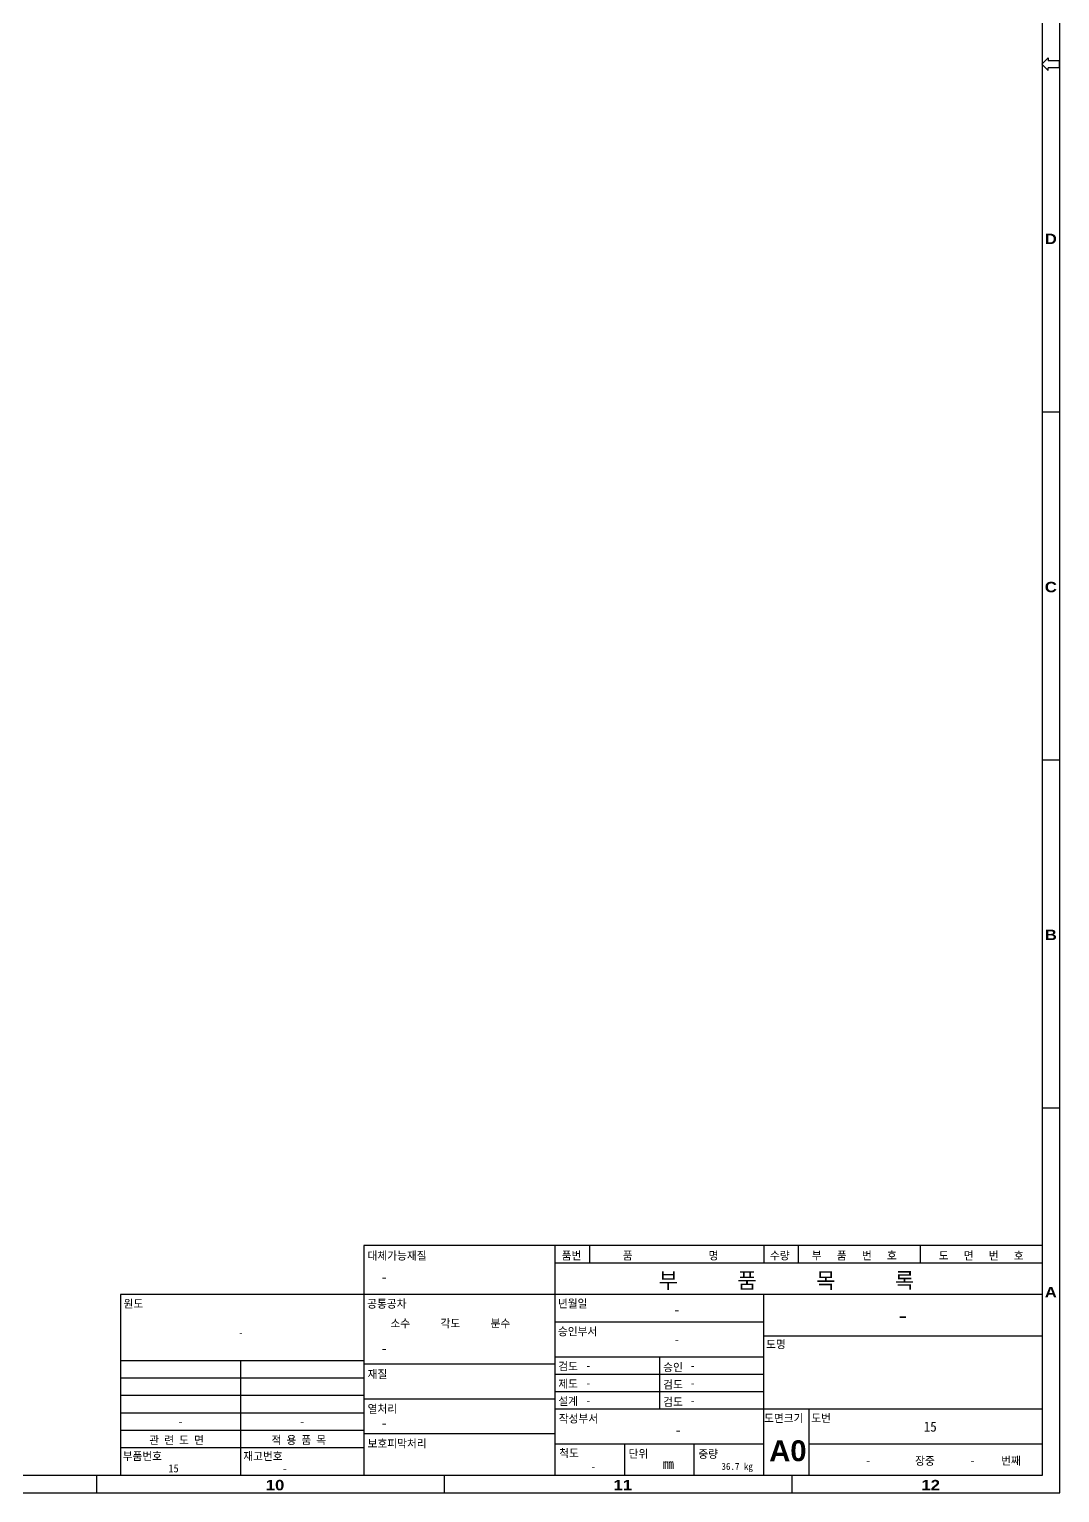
# Model space of a CAD drawing. Header units: millimetres. Extents: x 12 to 1415, y 12 to 997.
# Drawn here: x 1059 to 1415, y 12 to 517 of the extents above; entities that cross this region are included whole.
import ezdxf
from ezdxf.enums import TextEntityAlignment as Align

# ---------------------------------------------------------------- set-up
doc = ezdxf.new("R2010")
doc.units = ezdxf.units.MM
doc.header["$LTSCALE"] = 1.2
doc.layers.get('0').update_dxf_attribs({"lineweight": 25})
for name, color, linetype, lineweight in [('(51)국방과학연구소', 7, 'Continuous', 25), ('Default', 7, 'Continuous', 25), ('제목(ISO)', 7, 'Continuous', 50)]:
    doc.layers.add(name, color=color, linetype=linetype, lineweight=lineweight)
doc.styles.add('ISO Proportional', font='arial.ttf')
doc.styles.get("Standard").update_dxf_attribs({"font": 'txt.shx'})
doc.styles.add('텍스트 스타일450', font='')
doc.styles.add('텍스트 스타일469', font='')
doc.styles.add('텍스트 스타일477', font='')
doc.styles.add('텍스트 스타일480', font='', dxfattribs={"width": 0.8})
doc.styles.add('텍스트 스타일487', font='')
doc.styles.add('텍스트 스타일489', font='')
doc.styles.add('텍스트 스타일490', font='')
doc.styles.add('텍스트 스타일495', font='')
doc.styles.get('텍스트 스타일450').set_extended_font_data('DotumChe')
doc.styles.get('텍스트 스타일469').set_extended_font_data('DotumChe')
doc.styles.get('텍스트 스타일477').set_extended_font_data('DotumChe')
doc.styles.get('텍스트 스타일480').set_extended_font_data('DotumChe')
doc.styles.get('텍스트 스타일487').set_extended_font_data('DotumChe')
doc.styles.get('텍스트 스타일489').set_extended_font_data('DotumChe')
doc.styles.get('텍스트 스타일490').set_extended_font_data('DotumChe')
doc.styles.get('텍스트 스타일495').set_extended_font_data('DotumChe')

# ---------------------------------------------------------------- blocks, each defined once
blk = doc.blocks.new('경계 A0_테크윈승압기_도면경계')
at = {"layer": 'Default', "color": 7, "linetype": 'Continuous'}
for p, q in [((1178.95, 9.9), (1178.95, 830.9)), ((1173.95, 14.9), (1173.95, 825.9)), ((1178.95, 320.4), (1173.95, 320.4)), ((1178.95, 220.4), (1173.95, 220.4)), ((1178.95, 120.4), (1173.95, 120.4)), ((34.95, 14.9), (1173.95, 14.9)), ((901.95, 14.9), (901.95, 9.9)), ((1001.95, 14.9), (1001.95, 9.9)), ((1101.95, 14.9), (1101.95, 9.9)), ((9.95, 9.9), (1178.95, 9.9))]:
    blk.add_line(p, q, dxfattribs=at)
at = {"layer": 'Default', "color": 7, "linetype": 'Continuous', "lineweight": 25}
for p, q in [((1175.6, 422.22), (1173.77, 420.4)), ((1175.6, 422.22), (1175.6, 421.4)), ((1178.77, 421.4), (1175.6, 421.4)), ((1178.77, 421.4), (1178.77, 419.4)), ((1175.6, 418.58), (1173.77, 420.4)), ((1178.77, 419.4), (1175.6, 419.4)), ((1175.6, 418.58), (1175.6, 419.4))]:
    blk.add_line(p, q, dxfattribs=at)
at = {"layer": 'Default', "color": 7, "char_height": 3, "attachment_point": 1, "line_spacing_factor": 0.498}
for s, insert in [('\\f돋움체|b0|i0;\\H3.0000;{\\fArial Black|b0|i0;\\H3.0000;\\fArial Black|b0|i0;\\H3.0000;\\fArial Black|b0|i0;\\H3.0000;D}', (1174.65, 371.7)), ('\\f돋움체|b0|i0;\\H3.0000;{\\fArial Black|b0|i0;\\H3.0000;\\fArial Black|b0|i0;\\H3.0000;\\fArial Black|b0|i0;\\H3.0000;C}', (1174.65, 271.65)), ('\\f돋움체|b0|i0;\\H3.0000;{\\fArial Black|b0|i0;\\H3.0000;\\fArial Black|b0|i0;\\H3.0000;\\fArial Black|b0|i0;\\H3.0000;B}', (1174.65, 171.7)), ('\\f돋움체|b0|i0;\\H3.0000;{\\fArial Black|b0|i0;\\H3.0000;\\fArial Black|b0|i0;\\H3.0000;\\fArial Black|b0|i0;\\H3.0000;A}', (1174.65, 69.02)), ('\\f돋움체|b0|i0;\\H3.0000;{\\fArial Black|b0|i0;\\H3.0000;\\fArial Black|b0|i0;\\H3.0000;\\fArial Black|b0|i0;\\H3.0000;10}', (950.65, 13.59)), ('\\f돋움체|b0|i0;\\H3.0000;{\\fArial Black|b0|i0;\\H3.0000;\\fArial Black|b0|i0;\\H3.0000;\\fArial Black|b0|i0;\\H3.0000;11}', (1050.65, 13.59)), ('\\f돋움체|b0|i0;\\H3.0000;{\\fArial Black|b0|i0;\\H3.0000;\\fArial Black|b0|i0;\\H3.0000;\\fArial Black|b0|i0;\\H3.0000;12}', (1139.17, 13.59))]:
    blk.add_mtext(s, dxfattribs=dict(at, insert=insert))
blk = doc.blocks.new('제목 블록 A0_테크윈_표제')
for p in [(404.95, 80.9), (139.95, 14.9)]:
    blk.add_line(p, (404.95, 14.9))
at = {"layer": 'Default', "color": 7, "linetype": 'Continuous'}
for p, q in [((404.95, 80.9), (209.95, 80.9)), ((209.95, 80.9), (209.95, 66.9)), ((264.95, 66.9), (264.95, 80.9)), ((274.95, 75.9), (274.95, 80.9)), ((324.95, 80.9), (324.95, 75.9)), ((334.95, 75.9), (334.95, 80.9)), ((369.95, 75.9), (369.95, 80.9)), ((404.95, 75.9), (264.95, 75.9)), ((139.95, 66.9), (139.95, 14.9)), ((404.95, 66.9), (139.95, 66.9)), ((209.95, 66.9), (209.95, 14.9)), ((264.95, 14.9), (264.95, 66.9)), ((324.95, 14.9), (324.95, 66.71)), ((324.95, 58.9), (264.95, 58.9)), ((404.95, 54.9), (324.95, 54.9)), ((139.95, 47.9), (209.95, 47.9)), ((174.55, 14.9), (174.55, 47.9)), ((209.95, 46.9), (264.95, 46.9)), ((324.95, 48.9), (264.95, 48.9)), ((294.95, 48.9), (294.95, 33.9)), ((139.95, 42.9), (209.95, 42.9)), ((324.95, 43.9), (264.95, 43.9)), ((139.95, 37.9), (209.95, 37.9)), ((325.02, 38.9), (265.02, 38.9)), ((209.95, 36.9), (264.95, 36.9)), ((405.02, 33.9), (265.02, 33.9)), ((337.95, 14.9), (337.95, 33.9)), ((139.95, 32.9), (209.95, 32.9)), ((139.95, 27.9), (209.95, 27.9)), ((209.95, 26.9), (264.95, 26.9)), ((139.95, 22.9), (209.95, 22.9)), ((324.95, 23.9), (264.95, 23.9)), ((284.95, 14.9), (284.95, 23.9)), ((304.95, 14.9), (304.95, 23.9)), ((404.95, 23.9), (337.95, 23.9))]:
    blk.add_line(p, q, dxfattribs=at)
at = {"layer": '(51)국방과학연구소', "color": 7, "char_height": 2.3, "attachment_point": 1, "line_spacing_factor": 0.3818}
for s, insert in [('\\f돋움체|b0|i0;\\W0.98;\\H2.3000;{\\f돋움체|b0|i0;\\W0.98;\\H2.3000;\\f돋움체|b0|i0;\\W0.98;\\H2.3000;\\f돋움체|b0|i0;\\W0.98;\\H2.3000;승인}', (296.01, 47.09)), ('\\f돋움체|b0|i0;\\W0.98;\\H2.3000;{\\f돋움체|b0|i0;\\W0.98;\\H2.3000;\\f돋움체|b0|i0;\\W0.98;\\H2.3000;\\f돋움체|b0|i0;\\W0.98;\\H2.3000;검도}', (296.01, 42.14)), ('\\f돋움체|b0|i0;\\W0.98;\\H2.3000;{\\f돋움체|b0|i0;\\W0.98;\\H2.3000;\\f돋움체|b0|i0;\\W0.98;\\H2.3000;\\f돋움체|b0|i0;\\W0.98;\\H2.3000;검도}', (296.01, 37.14))]:
    blk.add_mtext(s, dxfattribs=dict(at, insert=insert))
at = {"color": 7, "style": '텍스트 스타일480', "width": 0.8}
blk.add_text('mm', height=3, dxfattribs=at).set_placement((297.5, 18.2), align=Align.MIDDLE_CENTER)
at = {"layer": 'Default', "color": 7}
for s, insert, char_height, attachment_point, line_spacing_factor in [('\\f돋움체|b0|i0;\\W0.98;\\H2.3000;{\\f돋움체|b0|i0;\\W0.98;\\H2.3000;\\f돋움체|b0|i0;\\W0.98;\\H2.3000;\\f돋움체|b0|i0;\\W0.98;\\H2.3000;대체가능재질}', (210.99, 79.15), 2.3, 1, 0.3818), ('\\f돋움체|b0|i0;\\W0.98;\\H2.3000;{\\f돋움체|b0|i0;\\W0.98;\\H2.3000;\\f돋움체|b0|i0;\\W0.98;\\H2.3000;\\f돋움체|b0|i0;\\W0.98;\\H2.3000;품번}', (266.81, 79.2), 2.3, 1, 0.3818), ('\\f돋움체|b0|i0;\\W0.98;\\H2.3000;{\\f돋움체|b0|i0;\\W0.98;\\H2.3000;\\f돋움체|b0|i0;\\W0.98;\\H2.3000;\\f돋움체|b0|i0;\\W0.98;\\H2.3000;품               명}', (284.39, 79.19), 2.3, 1, 0.3818), ('\\f돋움체|b0|i0;\\W0.98;\\H2.3000;{\\f돋움체|b0|i0;\\W0.98;\\H2.3000;\\f돋움체|b0|i0;\\W0.98;\\H2.3000;\\f돋움체|b0|i0;\\W0.98;\\H2.3000;수량}', (326.7, 79.21), 2.3, 1, 0.3818), ('\\f돋움체|b0|i0;\\W0.98;\\H2.3000;{\\f돋움체|b0|i0;\\W0.98;\\H2.3000;\\f돋움체|b0|i0;\\W0.98;\\H2.3000;\\f돋움체|b0|i0;\\W0.98;\\H2.3000;부   품   번   호}', (338.74, 79.2), 2.3, 1, 0.3818), ('\\f돋움체|b0|i0;\\W0.98;\\H2.3000;{\\f돋움체|b0|i0;\\W0.98;\\H2.3000;\\f돋움체|b0|i0;\\W0.98;\\H2.3000;\\f돋움체|b0|i0;\\W0.98;\\H2.3000;도   면   번   호}', (387.44, 77.93), 2.3, 5, 0.3818), ('\\f돋움체|b0|i0;\\W0.98;\\H4.5000;{\\f돋움체|b0|i0;\\W0.98;\\H4.5000;\\f돋움체|b0|i0;\\W0.98;\\H4.5000;\\f돋움체|b0|i0;\\W0.98;\\H4.5000;부      품      목      록}', (294.71, 73.15), 4.5, 1, 0.747), ('\\f돋움체|b0|i0;\\W0.98;\\H2.3000;{\\f돋움체|b0|i0;\\W0.98;\\H2.3000;\\f돋움체|b0|i0;\\W0.98;\\H2.3000;\\f돋움체|b0|i0;\\W0.98;\\H2.3000;원도}', (140.84, 65.34), 2.3, 1, 0.3818), ('\\f돋움체|b0|i0;\\W0.98;\\H2.3000;{\\f돋움체|b0|i0;\\W0.98;\\H2.3000;\\f돋움체|b0|i0;\\W0.98;\\H2.3000;\\f돋움체|b0|i0;\\W0.98;\\H2.3000;공통공차}', (210.89, 65.35), 2.3, 1, 0.3818), ('\\f돋움체|b0|i0;\\W0.98;\\H2.3000;년월일', (265.73, 65.41), 2.3, 1, 0.3818), ('\\f돋움체|b0|i0;\\W0.98;\\H2.3000;{\\f돋움체|b0|i0;\\W0.98;\\H2.3000;\\f돋움체|b0|i0;\\W0.98;\\H2.3000;\\f돋움체|b0|i0;\\W0.98;\\H2.3000;소수      각도      분수}', (217.58, 59.71), 2.3, 1, 0.3818), ('\\f돋움체|b0|i0;\\W0.98;\\H2.3000;{\\f돋움체|b0|i0;\\W0.98;\\H2.3000;\\f돋움체|b0|i0;\\W0.98;\\H2.3000;\\f돋움체|b0|i0;\\W0.98;\\H2.3000;승인부서}', (265.73, 57.39), 2.3, 1, 0.3818), ('\\f돋움체|b0|i0;\\W0.98;\\H2.3000;{\\f돋움체|b0|i0;\\W0.98;\\H2.3000;\\f돋움체|b0|i0;\\W0.98;\\H2.3000;\\f돋움체|b0|i0;\\W0.98;\\H2.3000;도명}', (325.6, 53.7), 2.3, 1, 0.3818), ('\\f돋움체|b0|i0;\\W0.98;\\H2.3000;{\\f돋움체|b0|i0;\\W0.98;\\H2.3000;\\f돋움체|b0|i0;\\W0.98;\\H2.3000;\\f돋움체|b0|i0;\\W0.98;\\H2.3000;검도}', (265.85, 47.35), 2.3, 1, 0.3818), ('\\f돋움체|b0|i0;\\W0.98;\\H2.3000;{\\f돋움체|b0|i0;\\W0.98;\\H2.3000;\\f돋움체|b0|i0;\\W0.98;\\H2.3000;\\f돋움체|b0|i0;\\W0.98;\\H2.3000;재질}', (211.01, 45.12), 2.3, 1, 0.3818), ('\\f돋움체|b0|i0;\\W0.98;\\H2.3000;{\\f돋움체|b0|i0;\\W0.98;\\H2.3000;\\f돋움체|b0|i0;\\W0.98;\\H2.3000;\\f돋움체|b0|i0;\\W0.98;\\H2.3000;제도}', (265.85, 42.33), 2.3, 1, 0.3818), ('\\f돋움체|b0|i0;\\W0.98;\\H2.3000;{\\f돋움체|b0|i0;\\W0.98;\\H2.3000;\\f돋움체|b0|i0;\\W0.98;\\H2.3000;\\f돋움체|b0|i0;\\W0.98;\\H2.3000;열처리}', (211.01, 35.14), 2.3, 1, 0.3818), ('\\f돋움체|b0|i0;\\W0.98;\\H2.3000;{\\f돋움체|b0|i0;\\W0.98;\\H2.3000;\\f돋움체|b0|i0;\\W0.98;\\H2.3000;\\f돋움체|b0|i0;\\W0.98;\\H2.3000;설계}', (265.85, 37.36), 2.3, 1, 0.3818), ('\\f돋움체|b0|i0;\\W0.98;\\H2.3000;{\\f돋움체|b0|i0;\\W0.98;\\H2.3000;\\f돋움체|b0|i0;\\W0.98;\\H2.3000;\\f돋움체|b0|i0;\\W0.98;\\H2.3000;작성부서}', (265.97, 32.34), 2.3, 1, 0.3818), ('\\f돋움체|b0|i0;\\W0.98;\\H2.3000;{\\f돋움체|b0|i0;\\W0.98;\\H2.3000;\\f돋움체|b0|i0;\\W0.98;\\H2.3000;\\f돋움체|b0|i0;\\W0.98;\\H2.3000;도면크기}', (325.01, 32.45), 2.3, 1, 0.3818), ('\\f돋움체|b0|i0;\\W0.98;\\H2.3000;{\\f돋움체|b0|i0;\\W0.98;\\H2.3000;\\f돋움체|b0|i0;\\W0.98;\\H2.3000;\\f돋움체|b0|i0;\\W0.98;\\H2.3000;도번}', (338.58, 32.47), 2.3, 1, 0.3818), ('\\f돋움체|b0|i0;\\W0.98;\\H2.3000;{\\f돋움체|b0|i0;\\W0.98;\\H2.3000;\\f돋움체|b0|i0;\\W0.98;\\H2.3000;\\f돋움체|b0|i0;\\W0.98;\\H2.3000;관 련 도 면}', (148.25, 26.15), 2.3, 1, 0.3818), ('\\f돋움체|b0|i0;\\W0.98;\\H2.3000;{\\f돋움체|b0|i0;\\W0.98;\\H2.3000;\\f돋움체|b0|i0;\\W0.98;\\H2.3000;\\f돋움체|b0|i0;\\W0.98;\\H2.3000;적 용 품 목}', (183.4, 26.18), 2.3, 1, 0.3818), ('\\f돋움체|b0|i0;\\W0.98;\\H2.3000;{\\f돋움체|b0|i0;\\W0.98;\\H2.3000;\\f돋움체|b0|i0;\\W0.98;\\H2.3000;\\f돋움체|b0|i0;\\W0.98;\\H2.3000;보호피막처리}', (211.01, 25.17), 2.3, 1, 0.3818), ('\\f돋움체|b0|i0;\\W0.98;\\H2.3000;{\\f돋움체|b0|i0;\\W0.98;\\H2.3000;\\f돋움체|b0|i0;\\W0.98;\\H2.3000;\\f돋움체|b0|i0;\\W0.98;\\H2.3000;부품번호}', (140.58, 21.56), 2.3, 1, 0.3818), ('\\f돋움체|b0|i0;\\W0.98;\\H2.3000;{\\f돋움체|b0|i0;\\W0.98;\\H2.3000;\\f돋움체|b0|i0;\\W0.98;\\H2.3000;\\f돋움체|b0|i0;\\W0.98;\\H2.3000;재고번호}', (175.26, 21.54), 2.3, 1, 0.3818), ('\\f돋움체|b0|i0;\\W0.98;\\H2.3000;{\\f돋움체|b0|i0;\\W0.98;\\H2.3000;\\f돋움체|b0|i0;\\W0.98;\\H2.3000;\\f돋움체|b0|i0;\\W0.98;\\H2.3000;척도}', (266.1, 22.42), 2.3, 1, 0.3818), ('\\f돋움체|b0|i0;\\W0.98;\\H2.3000;{\\f돋움체|b0|i0;\\W0.98;\\H2.3000;\\f돋움체|b0|i0;\\W0.98;\\H2.3000;\\f돋움체|b0|i0;\\W0.98;\\H2.3000;단위}', (286.04, 22.24), 2.3, 1, 0.3818), ('\\f돋움체|b0|i0;\\W0.98;\\H2.3000;{\\f돋움체|b0|i0;\\W0.98;\\H2.3000;\\f돋움체|b0|i0;\\W0.98;\\H2.3000;\\f돋움체|b0|i0;\\W0.98;\\H2.3000;중량}', (306.1, 22.18), 2.3, 1, 0.3818), ('\\fArial|b1|i0;\\H6.0000;A0', (326.5, 24.96), 6, 1, 0.996), ('\\f돋움체|b0|i0;\\W0.98;\\H2.3000;{\\f돋움체|b0|i0;\\W0.98;\\H2.3000;\\f돋움체|b0|i0;\\W0.98;\\H2.3000;\\f돋움체|b0|i0;\\W0.98;\\H2.3000;장중}', (368.44, 20.19), 2.3, 1, 0.3818), ('\\f돋움체|b0|i0;\\W0.98;\\H2.3000;{\\f돋움체|b0|i0;\\W0.98;\\H2.3000;\\f돋움체|b0|i0;\\W0.98;\\H2.3000;\\f돋움체|b0|i0;\\W0.98;\\H2.3000;번째}', (393.18, 20.23), 2.3, 1, 0.3818)]:
    blk.add_mtext(s, dxfattribs=dict(at, insert=insert, char_height=char_height, attachment_point=attachment_point, line_spacing_factor=line_spacing_factor))
at = {"layer": '제목(ISO)', "color": 7, "style": '텍스트 스타일469'}
blk.add_attdef('부품_번호_001', (-678.26, 822.44), '', height=2.9, rotation=180, dxfattribs=at)
at = {"layer": '제목(ISO)', "color": 7}
for tag, height, style, p in [('30._수정내용_부호', 2, '텍스트 스타일477', (259.95, 808.9)), ('31._수정내용_위치', 2, '텍스트 스타일477', (269.95, 808.9)), ('32._수정내용_내용', 2, '텍스트 스타일477', (304.95, 808.9)), ('33._수정내용_수정자', 2, '텍스트 스타일477', (344.95, 808.9)), ('34._수정내용_승인자', 2, '텍스트 스타일477', (364.95, 808.9)), ('35._수정내용_비고', 2, '텍스트 스타일477', (389.95, 808.9)), ('제목', 3.99, '텍스트 스타일490', (364.95, 42.4))]:
    blk.add_attdef(tag, text='', height=height, dxfattribs=dict(at, style=style)).set_placement(p, align=Align.MIDDLE_CENTER)
for tag, p, height, style in [('09._대체가능재질_001', (214.8, 70.45), 2.9, '텍스트 스타일469'), ('22._년월일_001', (298.99, 61.05), 2.9, '텍스트 스타일469'), ('12._관리소_001', (363.3, 58.41), 4.98, '텍스트 스타일489'), ('10._원도_001', (174.08, 54.9), 2, 'ISO Proportional'), ('21._승인부서_001', (299.12, 52.65), 2.5, '텍스트 스타일495'), ('23._소수_001', (214.8, 49.95), 2.9, '텍스트 스타일469'), ('15._검도_001', (273.85, 45.4), 2, '텍스트 스타일477'), ('18._승인_001', (303.85, 45.4), 2, '텍스트 스타일477'), ('16._제도_001', (273.85, 40.4), 2, '텍스트 스타일477'), ('19._검도1_001', (303.85, 40.4), 2, '텍스트 스타일477'), ('17._설계_001', (273.85, 35.4), 2, '텍스트 스타일477'), ('20._검도2_001', (303.85, 35.4), 2, '텍스트 스타일477'), ('24._관련도면_001', (156.49, 29.26), 2.29, '텍스트 스타일487'), ('02._적용품목_001', (191.49, 29.26), 2.29, '텍스트 스타일487'), ('05._열처리_001', (214.8, 28.45), 2.9, '텍스트 스타일469'), ('14._작성부서_001', (299.38, 26.45), 2.9, '텍스트 스타일469'), ('부품_번호_001', (370.91, 27.45), 2.9, '텍스트 스타일469'), ('부품_번호_001', (153.72, 15.75), 2.3, '텍스트 스타일450'), ('25._재고번호_001', (186.43, 15.76), 2.29, '텍스트 스타일487'), ('13._척도_001', (275.29, 16.4), 2, '텍스트 스타일477'), ('질량\\P1;_001', (312.75, 16.46), 2, '텍스트 스타일477'), ('07._장중_001', (354.19, 17.95), 2.3, '텍스트 스타일450'), ('08._번째_001', (384.19, 17.96), 2.29, '텍스트 스타일487')]:
    blk.add_attdef(tag, p, '', height=height, dxfattribs=dict(at, style=style))
at = {"layer": '제목(ISO)', "color": 7, "style": '텍스트 스타일469'}
for tag, p in [('재질', (219.95, 39.9)), ('06._보호피막처리', (214.95, 17.9))]:
    blk.add_attdef(tag, text='', height=2.9, dxfattribs=at).set_placement(p, align=Align.MIDDLE_LEFT)

msp = doc.modelspace()

# ---------------------------------------------------------------- block references
at = {"xscale": 1.2, "yscale": 1.2, "zscale": 1.2}
msp.add_blockref('경계 A0_테크윈승압기_도면경계', (0, 0), dxfattribs=at)
ref = msp.add_blockref('제목 블록 A0_테크윈_표제', (922.71, 0), dxfattribs=dict(xscale=1.2, yscale=1.2, zscale=1.2))
ref.add_attrib('부품_번호_001', '15', (1107.18, 18.9), dxfattribs={"layer": '제목(ISO)', "color": 7, "height": 2.76, "style": '텍스트 스타일450'})
ref.add_attrib('17._설계_001', '-', (1251.33, 42.48), dxfattribs={"layer": '제목(ISO)', "color": 7, "height": 2.4, "style": '텍스트 스타일477'})
ref.add_attrib('질량\\P1;_001', '36.7 kg', (1298.02, 19.76), dxfattribs={"layer": '제목(ISO)', "color": 7, "height": 2.4, "style": '텍스트 스타일477'})
ref.add_attrib('25._재고번호_001', '-', (1146.43, 18.91), dxfattribs={"layer": '제목(ISO)', "color": 7, "height": 2.75, "style": '텍스트 스타일487'})
ref.add_attrib('05._열처리_001', '-', (1180.47, 34.14), dxfattribs={"layer": '제목(ISO)', "color": 7, "height": 3.48, "style": '텍스트 스타일469'})
ref.add_attrib('23._소수_001', '-', (1180.47, 59.94), dxfattribs={"layer": '제목(ISO)', "color": 7, "height": 3.48, "style": '텍스트 스타일469'})
ref.add_attrib('09._대체가능재질_001', '-', (1180.47, 84.54), dxfattribs={"layer": '제목(ISO)', "color": 7, "height": 3.48, "style": '텍스트 스타일469'})
ref.add_attrib('02._적용품목_001', '-', (1152.5, 35.11), dxfattribs={"layer": '제목(ISO)', "color": 7, "height": 2.75, "style": '텍스트 스타일487'})
ref.add_attrib('24._관련도면_001', '-', (1110.5, 35.11), dxfattribs={"layer": '제목(ISO)', "color": 7, "height": 2.75, "style": '텍스트 스타일487'})
ref.add_attrib('10._원도_001', '-', (1131.62, 65.88), dxfattribs={"layer": '제목(ISO)', "color": 7, "height": 2.4, "style": 'ISO Proportional'})
ref.add_attrib('16._제도_001', '-', (1251.33, 48.48), dxfattribs={"layer": '제목(ISO)', "color": 7, "height": 2.4, "style": '텍스트 스타일477'})
ref.add_attrib('15._검도_001', '-', (1251.33, 54.48), dxfattribs={"layer": '제목(ISO)', "color": 7, "height": 2.4, "style": '텍스트 스타일477'})
ref.add_attrib('20._검도2_001', '-', (1287.33, 42.48), dxfattribs={"layer": '제목(ISO)', "color": 7, "height": 2.4, "style": '텍스트 스타일477'})
ref.add_attrib('19._검도1_001', '-', (1287.33, 48.48), dxfattribs={"layer": '제목(ISO)', "color": 7, "height": 2.4, "style": '텍스트 스타일477'})
ref.add_attrib('18._승인_001', '-', (1287.33, 54.48), dxfattribs={"layer": '제목(ISO)', "color": 7, "height": 2.4, "style": '텍스트 스타일477'})
ref.add_attrib('21._승인부서_001', '-', (1281.66, 63.18), dxfattribs={"layer": '제목(ISO)', "color": 7, "height": 3, "style": '텍스트 스타일495'})
ref.add_attrib('22._년월일_001', '-', (1281.5, 73.26), dxfattribs={"layer": '제목(ISO)', "color": 7, "height": 3.48, "style": '텍스트 스타일469'})
ref.add_attrib('07._장중_001', '-', (1347.74, 21.54), dxfattribs={"layer": '제목(ISO)', "color": 7, "height": 2.76, "style": '텍스트 스타일450'})
ref.add_attrib('08._번째_001', '-', (1383.74, 21.55), dxfattribs={"layer": '제목(ISO)', "color": 7, "height": 2.75, "style": '텍스트 스타일487'})
ref.add_attrib('부품_번호_001', '15', (1367.8, 32.94), dxfattribs={"layer": '제목(ISO)', "color": 7, "height": 3.48, "style": '텍스트 스타일469'})
ref.add_attrib('12._관리소_001', '-', (1358.67, 70.09), dxfattribs={"layer": '제목(ISO)', "color": 7, "height": 5.98, "style": '텍스트 스타일489'})
ref.add_attrib('14._작성부서_001', '-', (1281.97, 31.74), dxfattribs={"layer": '제목(ISO)', "color": 7, "height": 3.48, "style": '텍스트 스타일469'})
ref.add_attrib('13._척도_001', '-', (1253.06, 19.68), dxfattribs={"layer": '제목(ISO)', "color": 7, "height": 2.4, "style": '텍스트 스타일477'})

doc.saveas('drawing.dxf')
